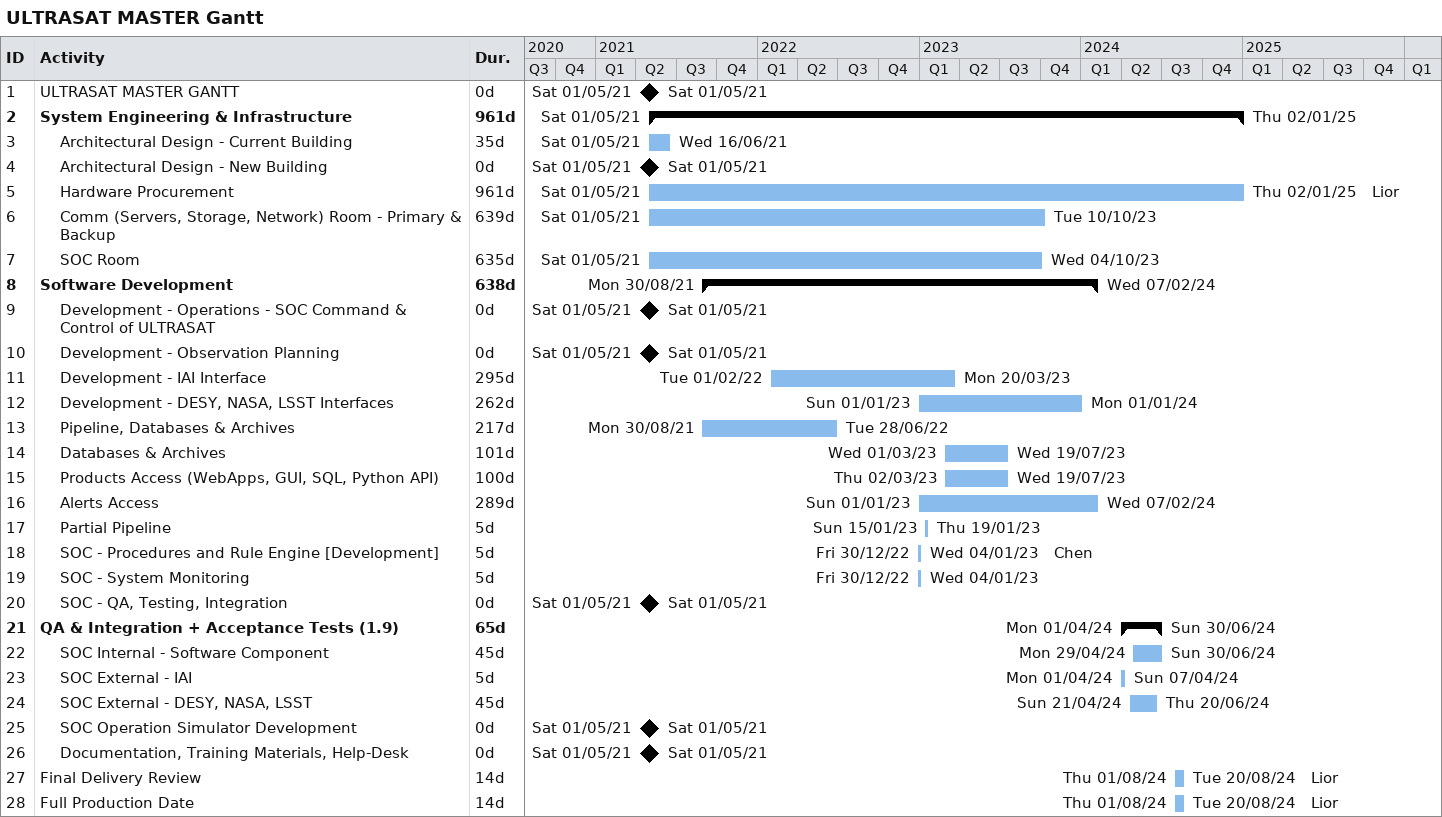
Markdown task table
ULTRASAT MASTER Gantt

| ID | Level | Task | Duration | Start | Finish | Resources |
|---|---|---|---|---|---|---|
| 1 | 1 | ULTRASAT MASTER GANTT | 0d | 2021-05-01 | 2021-05-01 |  |
| 2 | 1 | **System Engineering & Infrastructure** | 961d | 2021-05-01 | 2025-01-02 |  |
| 3 | 2 | Architectural Design - Current Building | 35d | 2021-05-01 | 2021-06-16 |  |
| 4 | 2 | Architectural Design - New Building | 0d | 2021-05-01 | 2021-05-01 |  |
| 5 | 2 | Hardware Procurement | 961d | 2021-05-01 | 2025-01-02 | Lior |
| 6 | 2 | Comm (Servers, Storage, Network) Room - Primary & Backup | 639d | 2021-05-01 | 2023-10-10 |  |
| 7 | 2 | SOC Room | 635d | 2021-05-01 | 2023-10-04 |  |
| 8 | 1 | **Software Development** | 638d | 2021-08-30 | 2024-02-07 |  |
| 9 | 2 | Development - Operations - SOC Command & Control of ULTRASAT | 0d | 2021-05-01 | 2021-05-01 |  |
| 10 | 2 | Development - Observation Planning | 0d | 2021-05-01 | 2021-05-01 |  |
| 11 | 2 | Development - IAI Interface | 295d | 2022-02-01 | 2023-03-20 |  |
| 12 | 2 | Development - DESY, NASA, LSST Interfaces | 262d | 2023-01-01 | 2024-01-01 |  |
| 13 | 2 | Pipeline, Databases & Archives | 217d | 2021-08-30 | 2022-06-28 |  |
| 14 | 2 | Databases & Archives | 101d | 2023-03-01 | 2023-07-19 |  |
| 15 | 2 | Products Access (WebApps, GUI, SQL, Python API) | 100d | 2023-03-02 | 2023-07-19 |  |
| 16 | 2 | Alerts Access | 289d | 2023-01-01 | 2024-02-07 |  |
| 17 | 2 | Partial Pipeline | 5d | 2023-01-15 | 2023-01-19 |  |
| 18 | 2 | SOC - Procedures and Rule Engine [Development] | 5d | 2022-12-30 | 2023-01-04 | Chen |
| 19 | 2 | SOC - System Monitoring | 5d | 2022-12-30 | 2023-01-04 |  |
| 20 | 2 | SOC - QA, Testing, Integration | 0d | 2021-05-01 | 2021-05-01 |  |
| 21 | 1 | **QA & Integration + Acceptance Tests (1.9)** | 65d | 2024-04-01 | 2024-06-30 |  |
| 22 | 2 | SOC Internal - Software Component | 45d | 2024-04-29 | 2024-06-30 |  |
| 23 | 2 | SOC External - IAI | 5d | 2024-04-01 | 2024-04-07 |  |
| 24 | 2 | SOC External - DESY, NASA, LSST | 45d | 2024-04-21 | 2024-06-20 |  |
| 25 | 2 | SOC Operation Simulator Development | 0d | 2021-05-01 | 2021-05-01 |  |
| 26 | 2 | Documentation, Training Materials, Help-Desk | 0d | 2021-05-01 | 2021-05-01 |  |
| 27 | 1 | Final Delivery Review | 14d | 2024-08-01 | 2024-08-20 | Lior |
| 28 | 1 | Full Production Date | 14d | 2024-08-01 | 2024-08-20 | Lior |
